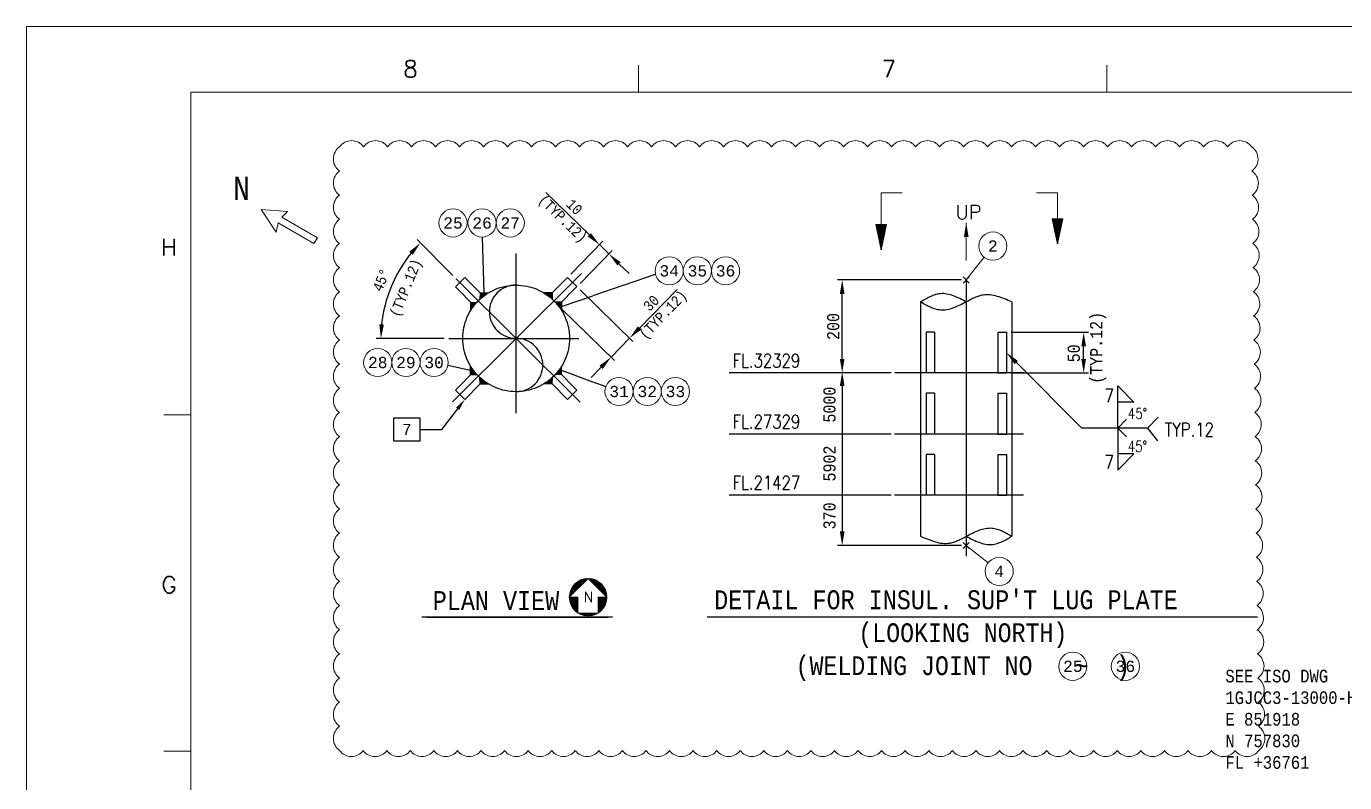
# Model space of a CAD drawing. Extents: x 0 to 841, y 0 to 594.
# Drawn here: x 0 to 280.7, y 432.9 to 594 of the extents above; entities that cross this region are included whole.
import ezdxf
from ezdxf.enums import TextEntityAlignment as Align

# ---------------------------------------------------------------- set-up
doc = ezdxf.new("R2010")
doc.units = 0
doc.header["$LTSCALE"] = 7
doc.header["$MEASUREMENT"] = 0
for name, pattern in [('CENTER', [50.800000000000004, 31.75, -6.35, 6.35, -6.35]), ('CONT', [1, 1, 0]), ('PHANTOM', [63.50000000000001, 31.75, -6.35, 6.35, -6.35, 6.35, -6.35])]:
    doc.linetypes.add(name, pattern=pattern)
for name, color, linetype in [('3', 7, 'Continuous'), ('4', 7, 'Continuous'), ('42', 7, 'Continuous'), ('SUPT', 4, 'Continuous'), ('TITLE BLOCK', 7, 'Continuous')]:
    doc.layers.add(name, color=color, linetype=linetype)
doc.styles.add('MARKING', font='monotxt.shx', dxfattribs={"width": 0.85, "height": 2.6})
doc.styles.add('ROMANS', font='romans.shx')
doc.styles.get("Standard").update_dxf_attribs({"font": 'txt.shx'})
doc.styles.add('TXT', font='monotxt.shx')

# ---------------------------------------------------------------- blocks, each defined once
blk = doc.blocks.new('A$C4F896684')
at = {"layer": '4', "color": 2, "linetype": 'Continuous'}
for p, q in [((-1.134000000000015, 0), (1.818989403545856e-12, -5.354999999999563)), ((-1.134000000000015, 0), (1.134000000000015, 0)), ((-1.114078719600002, 0), (0.7410990131993458, -1.855177732799348)), ((-0.6350572368010035, 0), (-1.046833603200866, -0.4117455971972959)), ((-0.3855796812003973, 0), (-1.003213486799723, -0.6176030363967584)), ((-0.1361636640012875, 0), (-0.9596548835997964, -0.8234912195985089)), ((0.1133138663990394, 0), (-0.9160347671986528, -1.029348633597692)), ((0.3627913967993663, 0), (-0.8724146508011472, -1.235236816799443)), ((-0.8646011639993958, 0), (0.7847191296004894, -1.649320318800164)), ((0.6122689523999725, 0), (-0.8288560476012208, -1.441094230798626)), ((0.8617464828002994, 0), (-0.7852359312000772, -1.646951669998089)), ((1.111224013200626, 0), (-0.7416158147989336, -1.852839853199839)), ((-0.6151236335990689, 0), (0.828339246001633, -1.443432135598414)), ((-0.3656461031987419, 0), (0.8718978492015594, -1.237574696398951)), ((-0.1161685475981358, 0), (0.9155179655990651, -1.031717282399768)), ((1.818989403545856e-12, -5.354999999999563), (1.134000000000015, 0)), ((0.133247469600974, 0), (0.9591380820002087, -0.8258290991980175)), ((0.3827250000013009, 0), (1.002696685200135, -0.6199716851988342)), ((0.6322025304016279, 0), (1.046316801601279, -0.4140835019970837)), ((0.881680085998596, 0), (1.089875379600926, -0.2082260627976211)), ((1.131157616398923, 0), (1.13349549600207, -0.002337879599508597)), ((-1.072365814799923, -0.2911904351967678), (0.6975404351996985, -2.06106591599746)), ((-1.00530526320108, -0.6076670039983583), (0.653920318798555, -2.266923330000282)), ((-0.938306250000096, -0.9241743167985987), (0.6103617155986285, -2.472811513198394)), ((-0.8713072367991117, -1.240650885600189), (0.5667415992011229, -2.678668952397857)), ((-0.804246685200269, -1.557127429197863), (0.5231214827999793, -2.884557135599607)), ((-0.7372476467990055, -1.873634767198382), (0.4795628796000528, -3.09041454959879)), ((1.073079504001726, -0.2875605515982897), (-0.6980572367992863, -2.058697267199022)), ((-0.6702486335980211, -2.190111335999973), (0.4359427631989092, -3.296271963597974)), ((1.006080465600462, -0.6040678643985302), (-0.6544371203981427, -2.264585450397135)), ((0.9390814523994777, -0.9205444332001207), (-0.6108785171982163, -2.470442864399956)), ((-0.6031880819991784, -2.506587879597646), (0.392384185199262, -3.502160146799724)), ((0.872020900800635, -1.237021001998073), (-0.5672584008007107, -2.676331047598069)), ((0.8050218875996507, -1.553528314798314), (-0.5236382843995671, -2.882188486797531)), ((0.7379613360008079, -1.870004883599904), (-0.4800796811996406, -3.088076669999282)), ((0.6709622975995444, -2.186481452397857), (-0.436459564798497, -3.293934083998465)), ((0.6039632843985601, -2.502988765198097), (-0.3929009867988498, -3.499791497997649)), ((-0.5361890687981941, -2.823095217598166), (0.3487640688017564, -3.708017585999187)), ((-0.4691285171993513, -3.139571786399756), (0.3051439524006128, -3.913905769197299)), ((-0.402129503998367, -3.456079099199997), (0.2615853492006863, -4.119763183200121)), ((0.5369027327997173, -2.819465333999688), (-0.3492808704013441, -3.705679681199399)), ((-0.3351304656007414, -3.772555667997949), (0.2179652327995427, -4.325651366398233)), ((0.469903719598733, -3.135972646799928), (-0.3056607540002005, -3.911537120398862)), ((-0.2680699139982607, -4.08903223679954), (0.1743451164020371, -4.531508780397417)), ((0.4029046812011075, -3.452449215597881), (-0.2621021508002741, -4.117425303596974)), ((0.3358441295986268, -3.768925784399471), (-0.2184820343991305, -4.323282717599795)), ((-0.2010709008009144, -4.40553954959978), (0.1307865132021107, -4.737396963599167)), ((0.2688451164012804, -4.085433097199711), (-0.1748619179979869, -4.529170900797908)), ((-0.1340718623996509, -4.722016118397732), (0.08716639680096705, -4.94325440279863)), ((0.2018461032002961, -4.401909665997664), (-0.1313033147980605, -4.735028314797091)), ((0.1347855516014533, -4.718417003998184), (-0.08768319840055483, -4.940916497998842)), ((-0.06701133600108733, -5.038492687199323), (0.04360781880131981, -5.149111816797813)), ((0.0677865132001898, -5.034893547599495), (-0.04412462040090759, -5.146773937198304)), ((0.0007259868016262772, -5.351370116397447), (-0.0005045039997639833, -5.352631351197488))]:
    blk.add_line(p, q, dxfattribs=at)
blk = doc.blocks.new('*X42')
at = {"color": 0}
for p, q in [((263.8050758122452, 168.3456603520613), (270.1174936479387, 174.6580781877547)), ((263.8466592205814, 168.9175738462874), (269.5455801537127, 174.6164947794187)), ((263.9537444859906, 169.5549891975865), (268.9081648024135, 174.5094095140094)), ((264.1625196780138, 170.2940944754996), (268.1690595245005, 174.3006343219863)), ((264.5781323644721, 171.2400372478478), (267.2231167521521, 173.8850216355278)), ((270.302444, 174.3126984539262), (270.6416012361012, 174.6518556900273)), ((270.302444, 173.7823683680363), (271.1281295345378, 174.608053902574)), ((270.302444, 173.2520382821464), (271.5836054469107, 174.5331997290571)), ((270.302444, 172.7217081962565), (272.0124741729613, 174.4317383692178)), ((270.302444, 172.1913781103665), (272.417900262177, 174.3068343725435)), ((270.302444, 171.6610480244766), (272.8022053905567, 174.1608094150333)), ((270.8324360614133, 171.66071), (273.1671254459034, 173.9953993844901)), ((271.3627661473032, 171.66071), (273.5139697611661, 173.8119136138629)), ((271.8930962331931, 171.66071), (273.8437236057176, 173.6113373725244)), ((272.423426319083, 171.66071), (274.1571157852334, 173.3943994661504)), ((272.9537564049729, 171.66071), (274.4546635792483, 173.1616171742753)), ((273.4840864908629, 171.66071), (274.7367020986049, 172.913325607742)), ((274.0144165767528, 171.66071), (275.0034022041411, 172.6496956273884)), ((274.5447466626426, 171.66071), (275.2547793146646, 172.370742652022)), ((275.0750767485326, 171.66071), (275.4906941909881, 172.0763274424555)), ((275.6054068344225, 171.66071), (275.7108457908627, 171.7661489564402)), ((275.7796700000001, 171.3046430796876), (275.9147553189831, 171.4397283986707)), ((275.7796700000001, 170.7743129937977), (276.1017394263209, 171.0963824201186)), ((275.7796700000001, 170.2439829079078), (276.2708688486898, 170.7351817565976)), ((275.7796700000001, 169.7136528220179), (276.4209061233979, 170.3548889454158)), ((275.7796700000001, 169.183322736128), (276.5502114472327, 169.9538641833607)), ((275.7796700000001, 168.6529926502381), (276.6565972969092, 169.5299199471473)), ((275.7796700000001, 168.1226625643482), (276.7370957752468, 169.0800883395949)), ((263.8112983099727, 167.8215527638989), (263.9764512596518, 167.986705713578)), ((263.855100097426, 167.3350244654623), (264.2416162821995, 167.7215406502357)), ((263.929954270943, 166.8795485530893), (264.5067813047471, 167.4563755868934)), ((264.0314156307822, 166.4506798270386), (264.7719463272948, 167.1912105235512)), ((264.1563196274565, 166.045253737823), (265.0371113498424, 166.9260454602089)), ((264.3023445849668, 165.6609486094434), (265.3022763723901, 166.6608803968667)), ((264.4677546155099, 165.2960285540966), (265.5674413949377, 166.3957153335244)), ((264.6512403861372, 164.949184238834), (265.8326064174854, 166.1305502701821)), ((264.8518166274756, 164.6194303942825), (266.097771440033, 165.8653852068399)), ((265.0687545338496, 164.3060382147665), (266.3629364625806, 165.6002201434976)), ((265.3015368257247, 164.0084904207517), (266.6281014851283, 165.3350550801553)), ((265.549828392258, 163.7264519013951), (266.8932665076759, 165.0698900168131)), ((265.8134583726117, 163.4597517958589), (267.1584315302236, 164.8047249534708)), ((266.092411347978, 163.2083746853354), (267.4235965527712, 164.5395598901285)), ((270.302444, 164.2364268220179), (270.7267271779821, 164.66071)), ((270.302444, 163.706096736128), (271.257057263872, 164.66071)), ((270.302444, 163.1757666502381), (271.787387349762, 164.66071)), ((270.302444, 162.6454365643482), (272.3177174356518, 164.66071)), ((270.302444, 162.1151064784582), (272.8480475215418, 164.66071)), ((270.3788264131575, 161.6611588057258), (273.3783776074317, 164.66071)), ((270.94005632516, 161.6920586318384), (273.9087076933216, 164.66071)), ((271.5623021346564, 161.7839743554449), (274.4390377792115, 164.66071)), ((272.2763233564467, 161.9676654913453), (274.9693678651014, 164.66071)), ((273.1629703646577, 162.3239824136664), (275.4996979509913, 164.66071)), ((275.7796700000001, 167.5923324784582), (276.787567166284, 168.6002296447422)), ((275.7796700000001, 167.0620023925683), (276.8019951942742, 168.0843275868425)), ((275.7796700000001, 166.5316723066784), (276.7710953681617, 167.5230976748401)), ((275.7796700000001, 166.0013422207885), (276.6791796445552, 166.9008518653437)), ((275.7796700000001, 165.4710121348986), (276.4954885086547, 166.1868306435533)), ((275.7796700000001, 164.9406820490087), (276.1391715863336, 165.3001836353423)), ((266.3868265575445, 162.9724598090119), (267.6887615753189, 164.2743948267863)), ((266.6970050435599, 162.7523082091374), (267.9539265978665, 164.009229763444)), ((267.0234256013293, 162.5483986810169), (268.2190916204142, 163.7440647001017)), ((267.3667715798814, 162.3614145736791), (268.4842566429618, 163.4788996367595)), ((267.7279722434024, 162.1922851513102), (268.7494216655094, 163.2137345734172)), ((268.1082650545841, 162.042247876602), (269.0145866880571, 162.9485695100749)), ((268.5092898166394, 161.9129425527673), (269.2797517106047, 162.6834044467327)), ((268.9332340528528, 161.8065567030908), (269.5449167331524, 162.4182393833904)), ((269.3830656604051, 161.7260582247532), (269.8100817557, 162.1530743200482)), ((269.8629243552577, 161.675586833716), (270.0752467782477, 161.8879092567059))]:
    blk.add_line(p, q, dxfattribs=at)

msp = doc.modelspace()

# ---------------------------------------------------------------- hatches: boundary and pattern name
at = {"layer": 'SUPT', "linetype": 'PHANTOM'}
for points in [[(96.59660903543744, 537.2218437296733), (98.35939947832566, 537.2230146030188, 0.05923726696738117), (96.25427205137629, 535.5627518747683), (96.57838254147526, 535.8873396031511)], [(111.9686865268229, 537.2320541071372), (110.2058960839337, 537.2308832337901, -0.05923726696738117), (112.3132271980464, 535.5734184872554), (111.9886858014967, 535.8975753707762)], [(94.5956856972686, 535.2179741208554), (94.59710854476606, 533.4551838633422, -0.05923726696738117), (96.25427205138811, 535.5627518747776), (95.93016156129005, 535.2381641463949)], [(113.9722701021689, 535.2308443552688), (113.9731890013406, 533.468053763025, 0.05923726696738117), (112.3132271980346, 535.5734184872647), (112.6377685945851, 535.2492616037439)], [(94.6058942351562, 519.848666171288), (94.60497533598453, 521.611456763532, 0.05923726696738117), (96.26493713929057, 519.5060920392923), (95.94039574274365, 519.8302489228138)], [(96.60947781050226, 517.84745641942), (98.37226825339138, 517.8486272927669, -0.05923726696738117), (96.26493713928147, 519.5060920393018), (96.5894785358293, 519.1819351557804)]]:
    msp.add_hatch(color=1, dxfattribs=at).paths.add_polyline_path(points)
at = {"layer": 'SUPT'}
for points in [[(111.9815553018913, 517.8576667968839), (110.2187648590022, 517.8564959235384, 0.05923726696738117), (112.3238922859516, 519.5167586517889), (111.9997817958526, 519.1921709234055)], [(113.9824786400592, 519.8615364057016), (113.9810557925618, 521.6243266632148, -0.05923726696738117), (112.3238922859397, 519.5167586517794), (112.6480027760387, 519.8413463801628)]]:
    msp.add_hatch(color=1, dxfattribs=at).paths.add_polyline_path(points)

# ---------------------------------------------------------------- linework, layer by layer
at = {"color": 2}
for p, q in [((117.9418824562164, 537.8533795046526), (129.1677232204804, 526.8959740332114)), ((130.5476094934531, 529.7413059775829), (138.59200424819, 537.9827728829489)), ((113.9628693329211, 533.8181987315704), (125.2093592963008, 522.8406378301595)), ((124.4937483402861, 523.5391369064885), (128.4521122644662, 527.5944731095403)), ((122.3982511112997, 521.3923040384459), (120.3027538823127, 519.2454711704031))]:
    msp.add_line(p, q, dxfattribs=at)
at = {"color": 2, "linetype": 'Continuous'}
msp.add_lwpolyline([(78.24514193747194, 505.6557569035326), (78.24514193747194, 510.6163868247922), (83.7727009925913, 510.6163868247922), (83.7727009925913, 505.6557569035326), (78.24514193747194, 505.6557569035326)], dxfattribs=at)
at = {"color": 2}
for points in [[(130.1898040154458, 530.0905555157474), (130.9054149714599, 529.3920564394186), (128.4521122644662, 527.5944731095403)], [(122.0404456332923, 521.7415535766102), (122.7560565893065, 521.0430545002814), (124.4937483402861, 523.5391369064885)]]:
    msp.add_solid(points, dxfattribs=at)
at = {"layer": '4', "color": 2, "linetype": 'Continuous', "lineweight": 0}
msp.add_lwpolyline([(49.9875, 554.9875000000001), (53.1875, 550.1875), (53.58750000000001, 552.1875), (61.1875, 547.7875), (61.9875, 548.9875000000001), (54.3875, 553.3875), (55.58750000000001, 554.5875), (49.9875, 554.9875000000001)], dxfattribs=at)
at = {"layer": '42', "color": 3, "linetype": 'Continuous', "lineweight": 0}
for p, q in [((130.35, 580), (130.35, 585.725)), ((230.0875, 585.725), (230.0875, 580)), ((35, 511.275), (29.275, 511.275)), ((35, 439.6625), (29.275, 439.6625))]:
    msp.add_line(p, q, dxfattribs=at)
for points in [[(0, 0), (841, 0), (841, 594), (0, 594)], [(35, 580), (827, 580), (827, 14), (35, 14)]]:
    msp.add_lwpolyline(points, close=True, dxfattribs=at)
at = {"layer": 'SUPT', "color": 2}
for p, q in [((119.8779391654131, 549.6016583628259), (110.6080928971743, 558.6498415993428)), ((90.83567436925404, 540.9574666006442), (83.19088290329518, 548.5819738373268)), ((115.9146714475298, 541.246374872391), (122.7232711097847, 548.2217720898532)), ((124.0432948110926, 545.5359058102183), (122.0247720334557, 547.506161133839)), ((117.9247705765308, 539.2674895369958), (124.7417938874216, 546.2515167662325)), ((126.1901276791356, 543.4404085812318), (128.3369605471782, 541.3449113522449)), ((199.1316738506603, 539.9962484738022), (172.7208957472338, 539.9962484738022)), ((173.7208957472338, 523.1762838307815), (173.7208957472338, 536.9962484738022)), ((209.6816893417136, 528.8417547760288), (226.1362265256337, 528.8417547760288)), ((88.9879923374803, 527.5295920369447), (74.49128723297389, 527.5199630956927)), ((225.1362265256337, 523.1762838307815), (225.1362265256337, 525.8417547760288)), ((173.7208957472338, 520.1762838307815), (149.6795130857852, 520.1762838307815)), ((184.1763233428226, 520.1762838307815), (172.2208957472338, 520.1762838307815)), ((184.1763233428226, 520.1762838307815), (172.7208957472338, 520.1762838307815)), ((209.6816893417136, 520.1762838307815), (226.1362265256337, 520.1762838307815)), ((173.720895747234, 517.3937539764476), (173.720895747234, 486.418691667481)), ((232.3863323805547, 508.4499190846228), (232.3863323805547, 517.4081000977512)), ((235.81653618141, 513.9778962968985), (232.3863323805548, 517.4081000977512)), ((83.7727009925913, 508.1360718641624), (88.40657935091957, 508.1360718641624)), ((234.2948553829101, 510.3584420869768), (232.3863323805547, 508.4499190846228)), ((232.3863323805547, 508.4499190846228), (232.3863323805547, 499.4917380714944)), ((234.2948553829101, 506.5413960822689), (232.3863323805547, 508.4499190846228)), ((173.7208957472338, 507.1762838307815), (149.6795130857852, 507.1762838307815)), ((184.1763233428226, 507.1762838307815), (172.2208957472338, 507.1762838307815)), ((235.81653618141, 502.9219418723471), (232.3863323805548, 499.4917380714944)), ((173.7208957472338, 494.1762838307815), (149.6795130857852, 494.1762838307815)), ((184.1763233428226, 494.1762838307815), (172.2208957472338, 494.1762838307815)), ((199.1316738506603, 483.418691667481), (172.720895747234, 483.418691667481)), ((124.817350903352, 468.1877168389294), (84.20169116210735, 468.1877168389294)), ((85.27446808120084, 468.1877168389294), (123.7445739842585, 468.1877168389294)), ((262.1804008850838, 468.1877168389294), (144.9684682955755, 468.1877168389294))]:
    msp.add_line(p, q, dxfattribs=at)
at = {"layer": 'SUPT', "color": 2, "linetype": 'PHANTOM', "lineweight": 0}
for p, q in [((182.0275306760259, 558.5270517976061), (182.0275306760259, 547.6776744536352)), ((186.5175962052918, 558.5270517976061), (182.0275306760259, 558.5270517976061)), ((219.5585663040975, 558.5270517976061), (215.068500774828, 558.5270517976061)), ((219.5585663040975, 558.5270517976061), (219.5585663040975, 548.9376744536372)), ((200.1316738506603, 552.1636294848955), (200.1316738506603, 544.1532567202636)), ((200.1316738506603, 539.9962484738022), (203.9464201022138, 544.8462129490978)), ((200.7881877451146, 540.652762368257), (199.475159956206, 539.3397345793475)), ((199.475159956206, 540.652762368257), (200.7881877451146, 539.3397345793475)), ((200.7881877451146, 482.7621777730262), (199.475159956206, 484.0752055619357)), ((199.475159956206, 482.7621777730262), (200.7881877451146, 484.0752055619357)), ((200.1316738506603, 483.418691667481), (204.7949588055717, 479.7667459596298))]:
    msp.add_line(p, q, dxfattribs=at)
at = {"layer": 'SUPT', "color": 2, "linetype": 'PHANTOM'}
msp.add_line((97.47800425687882, 537.2224291663483), (97.12513551023375, 549.1272502550764), dxfattribs=at)
at = {"layer": 'SUPT', "color": 1, "linetype": 'CENTER'}
for p, q in [((104.2996378832474, 511.6477607577964), (104.2770924717985, 545.5906598423326)), ((90.76229713321635, 513.9969248333593), (118.1872847411748, 541.3434502573286)), ((200.1316738506603, 539.9398617208905), (200.1316738506603, 481.1768622478487)), ((89.98799211688919, 527.5302562526447), (117.6320156973222, 527.5486178511671)), ((212.3457478493511, 520.1762838307815), (184.8648892088586, 520.1762838307815)), ((212.3457478493511, 507.1762838307815), (184.8648892088586, 507.1762838307815)), ((212.3457478493511, 494.1762838307815), (184.8648892088586, 494.1762838307815))]:
    msp.add_line(p, q, dxfattribs=at)
at = {"layer": 'SUPT', "color": 1, "linetype": 'PHANTOM'}
for p, q in [((91.35779504288774, 538.5549705491253), (93.34312614517029, 540.5178755272175)), ((117.9345100517518, 513.9305333367486), (91.54371986915856, 540.2512997860281)), ((93.34312614517029, 540.5178755272175), (96.59660903543744, 537.2218437296733)), ((115.2177879951611, 540.5324050242557), (111.9686865268229, 537.2320541071372)), ((117.2057249296892, 538.5721391537559), (115.2177879951611, 540.5324050242557)), ((95.3216454773007, 534.5047913317467), (91.35779504288774, 538.5549705491253)), ((96.59660903543744, 537.2218437296733), (96.57838254147526, 535.8873396031511)), ((96.59660903543744, 537.2218437296733), (98.35939947832566, 537.2230146030188)), ((111.9686865268229, 537.2320541071372), (110.2058960839337, 537.2308832337901)), ((111.9686865268229, 537.2320541071372), (111.9886858014967, 535.8975753707762)), ((113.247258376901, 534.5166978078933), (117.2057249296892, 538.5721391537559)), ((94.5956856972686, 535.2179741208554), (95.93016156129005, 535.2381641463949)), ((94.5956856972686, 535.2179741208554), (94.59710854476606, 533.4551838633422)), ((96.25427205138539, 535.5627518747731), (95.93016156129005, 535.2381641463949)), ((96.25427205138539, 535.5627518747731), (96.57838254147526, 535.8873396031511)), ((112.3132271980382, 535.5734184872601), (111.9886858014967, 535.8975753707762)), ((112.3132271980382, 535.5734184872601), (112.6377685945851, 535.2492616037439)), ((113.9722701021689, 535.2308443552688), (112.6377685945851, 535.2492616037439)), ((113.9722701021689, 535.2308443552688), (113.9731890013406, 533.468053763025)), ((190.4151632747999, 535.3141671502023), (190.4151632747999, 485.3980003033496)), ((209.8481844265207, 535.3141671502023), (209.8481844265207, 485.3980003033496)), ((191.5816583596061, 528.8417547760288), (191.5816583596061, 520.1762838307815)), ((193.4066664612729, 528.8417547760288), (191.5816583596061, 528.8417547760288)), ((193.4066664612729, 528.8417547760288), (193.4066664612729, 520.1762838307815)), ((206.8566812400468, 528.8417547760288), (206.8566812400468, 520.1762838307815)), ((206.8566812400468, 528.8417547760288), (208.6816893417136, 528.8417547760288)), ((208.6816893417136, 528.8417547760288), (208.6816893417136, 520.1762838307815)), ((95.33090596041137, 520.5628127186603), (91.37243940761408, 516.5073713728068)), ((94.6058942351562, 519.848666171288), (94.60497533598453, 521.611456763532)), ((94.6058942351562, 519.848666171288), (95.94039574274365, 519.8302489228138)), ((96.2649371392842, 519.5060920392973), (95.94039574274365, 519.8302489228138)), ((96.2649371392842, 519.5060920392973), (96.5894785358293, 519.1819351557813)), ((193.4066664612729, 520.1762838307815), (191.5816583596061, 520.1762838307815)), ((206.8566812400468, 520.1762838307815), (208.6816893417136, 520.1762838307815)), ((91.37243940761408, 516.5073713728068), (93.36037634213761, 514.5471055023024)), ((93.36037634213761, 514.5471055023024), (96.60947781048407, 517.8474564194137)), ((96.60947781050226, 517.84745641942), (96.5894785358293, 519.1819351557804)), ((96.60947781050226, 517.84745641942), (98.37226825339138, 517.8486272927669)), ((191.5816583596061, 515.8417547760288), (191.5816583596061, 507.1762838307815)), ((193.4066664612729, 515.8417547760288), (191.5816583596061, 515.8417547760288)), ((193.4066664612729, 515.8417547760288), (193.4066664612729, 507.1762838307815)), ((206.8566812400468, 515.8417547760288), (206.8566812400468, 507.1762838307815)), ((206.8566812400468, 515.8417547760288), (208.6816893417136, 515.8417547760288)), ((208.6816893417136, 515.8417547760288), (208.6816893417136, 507.1762838307815)), ((193.4066664612729, 507.1762838307815), (191.5816583596061, 507.1762838307815)), ((206.8566812400468, 507.1762838307815), (208.6816893417136, 507.1762838307815)), ((191.5816583596061, 502.8417547760288), (191.5816583596061, 494.1762838307815)), ((193.4066664612729, 502.8417547760288), (191.5816583596061, 502.8417547760288)), ((193.4066664612729, 502.8417547760288), (193.4066664612729, 494.1762838307815)), ((206.8566812400468, 502.8417547760288), (206.8566812400468, 494.1762838307815)), ((206.8566812400468, 502.8417547760288), (208.6816893417136, 502.8417547760288)), ((208.6816893417136, 502.8417547760288), (208.6816893417136, 494.1762838307815)), ((193.4066664612729, 494.1762838307815), (191.5816583596061, 494.1762838307815)), ((206.8566812400468, 494.1762838307815), (208.6816893417136, 494.1762838307815))]:
    msp.add_line(p, q, dxfattribs=at)
at = {"layer": 'SUPT', "color": 2, "linetype": 'CONT'}
for p, q in [((113.9727295517548, 534.3494490591468), (133.9686939884929, 541.2316870518225)), ((94.60543478557037, 520.7300614674102), (89.75287791347881, 521.7744249757627)), ((113.9817672163105, 520.7429315344582), (123.3927934106557, 517.2708935513931))]:
    msp.add_line(p, q, dxfattribs=at)
at = {"layer": 'SUPT', "color": 1}
for p, q in [((112.3238922859425, 519.5167586517844), (111.9997817958526, 519.1921709234064)), ((112.3238922859425, 519.5167586517844), (112.6480027760387, 519.8413463801628)), ((113.9824786400592, 519.8615364057016), (112.6480027760387, 519.8413463801628)), ((113.9824786400592, 519.8615364057016), (113.9810557925618, 521.6243266632148)), ((111.9815553018913, 517.8576667968839), (110.2187648590022, 517.8564959235384)), ((111.9815553018913, 517.8576667968839), (111.9997817958526, 519.1921709234055))]:
    msp.add_line(p, q, dxfattribs=at)
at = {"layer": 'SUPT', "color": 1, "lineweight": 0, "ltscale": 0.2}
for p, q in [((113.2565188600117, 520.5747191947664), (117.2203692944155, 516.5245399773787)), ((115.2350381921285, 514.5616349992908), (111.9815553018686, 517.8576667968425)), ((117.2203692944155, 516.5245399773787), (115.2350381921285, 514.5616349992908))]:
    msp.add_line(p, q, dxfattribs=at)
at = {"layer": 'SUPT', "color": 2, "linetype": 'Continuous'}
for p, q in [((235.81653618141, 513.9778962968985), (232.3863323805549, 513.9778962968985)), ((238.7409878106685, 508.4499190846228), (224.7407895604959, 508.4499190846228)), ((238.7409878106685, 508.4499190846228), (241.037704943986, 510.7715649235425)), ((238.7409878106685, 508.4499190846228), (240.8800272200563, 505.7300666445095)), ((235.81653618141, 502.9219418723471), (232.3863323805549, 502.9219418723471))]:
    msp.add_line(p, q, dxfattribs=at)
at = {"layer": 'SUPT', "color": 2, "lineweight": 0, "ltscale": 0.2}
for p, q in [((119.6100773612549, 476.4065548069509), (115.6164767468542, 472.4129548069515)), ((119.6100773612549, 476.4065548069509), (123.6036749036554, 472.4129572645517)), ((117.4596761324535, 472.4129554213516), (115.6164761324541, 472.4129554213516)), ((117.4596761324535, 472.4129554213516), (117.4596761324535, 469.0477477669512)), ((121.7604761324544, 472.4129554213516), (121.7604761324544, 469.0477477669512)), ((123.6036761324555, 472.4129554213516), (121.7604761324544, 472.4129554213516)), ((121.7604761324544, 469.0477477669512), (117.4596761324535, 469.0477477669512))]:
    msp.add_line(p, q, dxfattribs=at)
at = {"layer": 'SUPT', "color": 1, "linetype": 'Continuous', "lineweight": 0, "flags": 128}
msp.add_lwpolyline([(260.9111187737282, 568.3305810212203, 0.5205670505517462), (260.9111187737282, 568.3305810212203, 0.5205670505517462), (260.9111187737282, 568.3305810212203, 0.5205670505517462), (255.8004135663168, 568.3305810212203, 0.5205670505517462), (250.6897083589053, 568.3305810212203, 0.5205670505517462), (245.5790031514939, 568.3305810212203, 0.5205670505517462), (240.4682979440824, 568.3305810212203, 0.5205670505517462), (235.3575927366709, 568.3305810212203, 0.5205670505517462), (230.2468875292595, 568.3305810212203, 0.5205670505517462), (225.136182321848, 568.3305810212203, 0.5205670505517462), (220.0254771144366, 568.3305810212203, 0.5205670505517462), (214.9147719070251, 568.3305810212203, 0.5205670505517462), (209.8040666996137, 568.3305810212203, 0.5205670505517462), (204.6933614922022, 568.3305810212203, 0.5205670505517462), (199.5826562847907, 568.3305810212203, 0.5205670505517462), (194.4719510773793, 568.3305810212203, 0.5205670505517462), (189.3612458699678, 568.3305810212203, 0.5205670505517462), (184.2505406625564, 568.3305810212203, 0.5205670505517462), (179.1398354551449, 568.3305810212203, 0.5205670505517462), (174.0291302477335, 568.3305810212203, 0.5205670505517462), (168.918425040322, 568.3305810212203, 0.5205670505517462), (163.8077198329105, 568.3305810212203, 0.5205670505517462), (158.6970146254991, 568.3305810212203, 0.5205670505517462), (153.5863094180876, 568.3305810212203, 0.5205670505517462), (148.4756042106762, 568.3305810212203, 0.5205670505517462), (143.3648990032647, 568.3305810212203, 0.5205670505517462), (138.2541937958533, 568.3305810212203, 0.5205670505517462), (133.1434885884419, 568.3305810212203, 0.5205670505517462), (128.0327833810305, 568.3305810212203, 0.5205670505517462), (122.9220781736191, 568.3305810212203, 0.5205670505517462), (117.8113729662077, 568.3305810212203, 0.5205670505517462), (112.7006677587963, 568.3305810212203, 0.5205670505517462), (107.5899625513849, 568.3305810212203, 0.5205670505517462), (102.4792573439735, 568.3305810212203, 0.5205670505517462), (97.36855213656207, 568.3305810212203, 0.5205670505517462), (92.25784692915067, 568.3305810212203, 0.5205670505517462), (87.14714172173927, 568.3305810212203, 0.5205670505517462), (82.03643651432787, 568.3305810212203, 0.5205670505517462), (76.92573130691648, 568.3305810212203, 0.5205670505517462), (71.81502609950508, 568.3305810212203, 0.5205670505517462), (66.70432089209368, 568.3305810212203, 0.5205670505517462), (66.70432089209368, 568.3305810212203, 0.5205670505517462), (66.70432089209368, 563.1887194954649, 0.5205670505517462), (66.70432089209368, 558.0468579697094, 0.5205670505517462), (66.70432089209368, 552.9049964439541, 0.5205670505517462), (66.70432089209368, 547.7631349181988, 0.5205670505517462), (66.70432089209368, 542.6212733924434, 0.5205670505517462), (66.70432089209368, 537.479411866688, 0.5205670505517462), (66.70432089209368, 532.3375503409326, 0.5205670505517462), (66.70432089209368, 527.1956888151772, 0.5205670505517462), (66.70432089209368, 522.0538272894219, 0.5205670505517462), (66.70432089209368, 516.9119657636664, 0.5205670505517462), (66.70432089209368, 511.770104237911, 0.5205670505517462), (66.70432089209368, 506.6282427121557, 0.5205670505517462), (66.70432089209368, 501.4863811864003, 0.5205670505517462), (66.70432089209368, 496.3445196606449, 0.5205670505517462), (66.70432089209368, 491.2026581348895, 0.5205670505517462), (66.70432089209368, 486.0607966091341, 0.5205670505517462), (66.70432089209368, 480.9189350833788, 0.5205670505517462), (66.70432089209368, 475.7770735576233, 0.5205670505517462), (66.70432089209368, 470.6352120318679, 0.5205670505517462), (66.70432089209368, 465.4933505061126, 0.5205670505517462), (66.70432089209368, 460.3514889803572, 0.5205670505517462), (66.70432089209368, 455.2096274546018, 0.5205670505517462), (66.70432089209368, 450.0677659288464, 0.5205670505517462), (66.70432089209368, 444.925904403091, 0.5205670505517462), (66.70432089209368, 439.7840428773357, 0.5205670505517462), (66.70432089209368, 439.7840428773357, 0.5205670505517462), (71.72248491050601, 439.7840428773357, 0.5205670505517462), (76.74064892891835, 439.7840428773357, 0.5205670505517462), (81.75881294733068, 439.7840428773357, 0.5205670505517462), (86.77697696574302, 439.7840428773357, 0.5205670505517462), (91.79514098415535, 439.7840428773357, 0.5205670505517462), (96.81330500256769, 439.7840428773357, 0.5205670505517462), (101.83146902098, 439.7840428773357, 0.5205670505517462), (106.8496330393924, 439.7840428773357, 0.5205670505517462), (111.8677970578047, 439.7840428773357, 0.5205670505517462), (116.885961076217, 439.7840428773357, 0.5205670505517462), (121.9041250946294, 439.7840428773357, 0.5205670505517462), (126.9222891130417, 439.7840428773357, 0.5205670505517462), (131.940453131454, 439.7840428773357, 0.5205670505517462), (136.9586171498664, 439.7840428773357, 0.5205670505517462), (141.9767811682787, 439.7840428773357, 0.5205670505517462), (146.994945186691, 439.7840428773357, 0.5205670505517462), (152.0131092051034, 439.7840428773357, 0.5205670505517462), (157.0312732235157, 439.7840428773357, 0.5205670505517462), (162.049437241928, 439.7840428773357, 0.5205670505517462), (167.0676012603404, 439.7840428773357, 0.5205670505517462), (172.0857652787527, 439.7840428773357, 0.5205670505517462), (177.1039292971651, 439.7840428773357, 0.5205670505517462), (182.1220933155774, 439.7840428773357, 0.5205670505517462), (187.1402573339897, 439.7840428773357, 0.5205670505517462), (192.1584213524021, 439.7840428773357, 0.5205670505517462), (197.1765853708144, 439.7840428773357, 0.5205670505517462), (202.1947493892267, 439.7840428773357, 0.5205670505517462), (207.2129134076391, 439.7840428773357, 0.5205670505517462), (212.2310774260514, 439.7840428773357, 0.5205670505517462), (217.2492414444637, 439.7840428773357, 0.5205670505517462), (222.2674054628761, 439.7840428773357, 0.5205670505517462), (227.2855694812884, 439.7840428773357, 0.5205670505517462), (232.3037334997007, 439.7840428773357, 0.5205670505517462), (237.3218975181131, 439.7840428773357, 0.5205670505517462), (242.3400615365254, 439.7840428773357, 0.5205670505517462), (247.3582255549377, 439.7840428773357, 0.5205670505517462), (252.3763895733501, 439.7840428773357, 0.5205670505517462), (257.3945535917624, 439.7840428773357, 0.5205670505517462), (262.4127176101748, 439.7840428773357, 0.5205670505517462), (262.3526536567169, 444.925904403091, 0.5205670505517462), (262.292589703259, 450.0677659288464, 0.5205670505517462), (262.2325257498011, 455.2096274546018, 0.5205670505517462), (262.1724617963433, 460.3514889803572, 0.5205670505517462), (262.1123978428854, 465.4933505061126, 0.5205670505517462), (262.0523338894275, 470.6352120318679, 0.5205670505517462), (261.9922699359697, 475.7770735576233, 0.5205670505517462), (261.9322059825118, 480.9189350833788, 0.5205670505517462), (261.8721420290539, 486.0607966091341, 0.5205670505517462), (261.812078075596, 491.2026581348895, 0.5205670505517462), (261.7520141221382, 496.3445196606449, 0.5205670505517462), (261.6919501686803, 501.4863811864003, 0.5205670505517462), (261.6318862152224, 506.6282427121557, 0.5205670505517462), (261.5718222617646, 511.770104237911, 0.5205670505517462), (261.5117583083067, 516.9119657636664, 0.5205670505517462), (261.4516943548488, 522.0538272894219, 0.5205670505517462), (261.391630401391, 527.1956888151772, 0.5205670505517462), (261.3315664479331, 532.3375503409326, 0.5205670505517462), (261.2715024944752, 537.479411866688, 0.5205670505517462), (261.2114385410173, 542.6212733924434, 0.5205670505517462), (261.1513745875595, 547.7631349181988, 0.5205670505517462), (261.0913106341016, 552.9049964439541, 0.5205670505517462), (261.0312466806437, 558.0468579697094, 0.5205670505517462), (260.9711827271859, 563.1887194954649, 0.5205670505517462), (260.911118773728, 568.3305810212203, 0.5205670505517462)], format="xyb", dxfattribs=at)
at = {"layer": 'SUPT', "color": 2, "linetype": 'Continuous'}
msp.add_lwpolyline([(91.83179305182847, 512.5688655965812), (88.40657935091957, 508.1360718641624)], dxfattribs=at)
at = {"layer": 'SUPT', "color": 2, "linetype": 'Continuous', "lineweight": 0}
for centre in [(90.8431691343796, 552.1259332548591), (97.03625206512896, 552.1259332548591), (103.036252065129, 552.1259332548591), (205.8011049438817, 547.2042087374926), (136.8868454595778, 541.9276698043423), (142.8868454595778, 541.9276698043423), (148.8868454595778, 541.9276698043423), (74.82003276038375, 522.4056296240085), (80.82003276038375, 522.4056296240085), (86.82003276038375, 522.4056296240085), (126.2073550728743, 516.2325089167), (132.2073550728743, 516.2325089167), (138.2073550728743, 516.2325089167), (207.1568791970995, 477.9170616449194), (222.828893888299, 457.7052483863874), (234.0228396543109, 457.7052483863874)]:
    msp.add_circle(centre, 3, dxfattribs=at)
at = {"layer": 'SUPT', "color": 1, "linetype": 'PHANTOM'}
for radius in [11.35458710165335, 11.35458710165334]:
    msp.add_circle((104.2890821686639, 527.5397552632669), radius, dxfattribs=at)
at = {"layer": 'SUPT', "color": 2, "lineweight": 0, "ltscale": 0.2}
msp.add_circle((119.6100761324548, 472.4129554213516), 3.9936, dxfattribs=at)
at = {"layer": 'SUPT', "color": 2}
msp.add_arc((104.2890821686576, 527.539755263279), 28.79780150881854, 141.0475817836943, 174.0665884935916, dxfattribs=at)
at = {"layer": 'SUPT', "color": 1, "linetype": 'PHANTOM'}
for centre, radius, start, end in [((104.2853112211539, 533.2170475617397), 5.67729355081901, 90.03805675912064, 270.0380567590685), ((104.2928531161694, 521.8624629648091), 5.677293550834346, 270.0380567591206, 90.03805675901641)]:
    msp.add_arc(centre, radius, start, end, dxfattribs=at)
for points in [[(200.1316738506594, 535.3141671502023), (198.3385718518457, 536.2621616352995), (194.9640132841196, 537.9732890928759), (191.8126635039435, 536.1311040719712), (190.4151632747999, 535.3141671502023)], [(200.1316738506594, 485.3980003033496), (201.9247758494758, 484.4500058182555), (205.299334417201, 482.7388783606759), (208.450684197378, 484.5810633815806), (209.8481844265207, 485.3980003033496)]]:
    msp.add_open_spline(points, degree=3, knots=[1.177558626842593, 1.177558626842614, 1.177558626842614, 1.177558626842614, 1.843457705413134, 2.374058585253974, 2.374058585253974, 2.374058585253974, 2.374058585253974], dxfattribs=at)
for points in [[(209.8481844265207, 535.3141671502023), (203.7110863415246, 536.7741884170683), (200.1316738506594, 535.3141671502023), (194.6515596486061, 533.5621420011563), (190.4151632747999, 535.3141671502023)], [(190.4151632747999, 485.3980003033496), (196.5522613597969, 483.9379790364835), (200.1316738506594, 485.3980003033496), (205.6117880527163, 487.1500254523987), (209.8481844265207, 485.3980003033496)]]:
    msp.add_spline(points, degree=3, dxfattribs=at)
at = {"layer": 'SUPT', "color": 2, "linetype": 'PHANTOM', "lineweight": 0}
msp.add_solid([(199.6316738506603, 549.1636294848955), (200.6316738506603, 549.1636294848955), (200.1316738506603, 552.1636294848955)], dxfattribs=at)
at = {"layer": 'SUPT', "color": 2}
for points in [[(81.52201096430025, 545.9783709925225), (82.26587764646382, 545.3100429599165), (83.89892840319925, 547.8758070227107)], [(120.2271887035774, 549.9594638408328), (119.5286896272489, 549.2438528848186), (122.0247720334557, 547.506161133839)], [(126.5393772172999, 543.7982140592387), (125.8408781409709, 543.0826031032245), (124.0432948110926, 545.5359058102183)], [(173.2208957472338, 536.9962484738022), (174.2208957472338, 536.9962484738022), (173.7208957472338, 539.9962484738022)], [(76.14489742007817, 530.4909460543815), (75.1462205084228, 530.5423700383376), (75.49128701238232, 527.5206273113924)], [(224.6362265256337, 525.8417547760288), (225.6362265256337, 525.8417547760288), (225.1362265256337, 528.8417547760288)], [(173.2208957472338, 523.1762838307815), (174.2208957472338, 523.1762838307815), (173.7208957472338, 520.1762838307815)], [(224.6362265256337, 523.1762838307815), (225.6362265256337, 523.1762838307815), (225.1362265256337, 520.1762838307815)], [(173.220895747234, 517.3937539764476), (174.220895747234, 517.3937539764476), (173.720895747234, 520.3937539764476)], [(173.220895747234, 486.418691667481), (174.220895747234, 486.418691667481), (173.720895747234, 483.418691667481)]]:
    msp.add_solid(points, dxfattribs=at)
at = {"layer": 'SUPT', "color": 2, "linetype": 'Continuous'}
msp.add_solid([(91.50208640087493, 512.8236294782994), (93.36037634213761, 514.5471055023024), (92.16149970278201, 512.314101714863)], dxfattribs=at)
at = {"layer": 'TITLE BLOCK', "color": 2}
msp.add_line((210.8030096852733, 522.3876989598454), (224.7407895604959, 508.4499190846228), dxfattribs=at)
msp.add_solid([(210.44945629468, 522.034145569252), (211.1565630758664, 522.7412523504387), (208.6816893417136, 524.5090193034049)], dxfattribs=at)

# ---------------------------------------------------------------- block references
at = {"layer": 'SUPT', "color": 2, "linetype": 'PHANTOM', "lineweight": 0}
for p in [(219.5585663040975, 553.0326744536347), (182.028979424701, 551.7839118385588)]:
    msp.add_blockref('A$C4F896684', p, dxfattribs=at)
at = {"layer": 'SUPT', "color": 2, "lineweight": 0, "ltscale": 0.2, "xscale": 0.6143999999999323, "yscale": 0.6143999999999323, "zscale": 0.6143999999999323, "rotation": 270}
msp.add_blockref('*X42', (16.29805564588577, 638.4835861312001), dxfattribs=at)

# ---------------------------------------------------------------- texts
at = {"color": 2, "style": 'MARKING', "width": 0.85}
for s, p in [('(TYP.12)', (229.1135294474509, 517.8794159357477)), ('50', (224.3362265256335, 522.4461432579578))]:
    msp.add_text(s, height=2.6, rotation=90, dxfattribs=at).set_placement(p)
at = {"color": 2, "attachment_point": 5, "style": 'MARKING'}
for s, insert, char_height, rotation in [('{\\A1;(TYP.12)}', (135.785516063828, 532.3872698606749), 2.2002, 45.693291619602874), ('{\\A1;30}', (133.0660513087825, 535.0417060505399), 2.2002, 45.693291619602874), ('{\\A1;200}', (171.8207957472337, 530.0862661522916), 2.6, 90), ('{\\A1;5000}', (171.029420397986, 513.4372246661874), 2.6, 90), ('{\\A1;5902}', (171.029420397986, 500.892559497964), 2.6, 90), ('{\\A1;370}', (171.029420397986, 489.7417460150988), 2.6, 90)]:
    msp.add_mtext(s, dxfattribs=dict(at, insert=insert, char_height=char_height, rotation=rotation))
at = {"layer": '3', "color": 2, "linetype": 'Continuous', "lineweight": 0, "style": 'TXT', "width": 0.8518611111111112}
for s, p in [('SEE ISO DWG', (255.3125576613214, 454.273054633915)), ('1GJCC3-13000-HP-196-010', (255.3125576613214, 449.6730546339151)), ('E 851918', (255.3125576613214, 445.073054633915)), ('N 757830', (255.3125576613214, 440.4730546339151)), ('FL +36761', (255.3125576613214, 435.8730546339149))]:
    msp.add_text(s, height=2.7, dxfattribs=at).set_placement(p)
at = {"layer": '4', "color": 2, "linetype": 'Continuous', "lineweight": 0, "style": 'TXT', "width": 0.8399958000209998}
msp.add_text('N', height=5.000025000000001, dxfattribs=at).set_placement((44, 557))
at = {"layer": '42', "color": 3, "linetype": 'Continuous', "lineweight": 0, "style": 'ROMANS'}
for s, height, width, p in [('8', 3.5763, 1.00142605486117, (81.8125, 584.9375)), ('7', 3.5763, 1.00142605486117, (183.6625, 584.9375)), ('H', 3.571125, 1.00144912317547, (30.375, 546.95)), ('G', 3.571125, 1.00144912317547, (30.375, 475.075))]:
    msp.add_text(s, height=height, dxfattribs=dict(at, width=width)).set_placement(p, align=Align.MIDDLE)
at = {"layer": 'SUPT', "color": 2, "linetype": 'PHANTOM', "lineweight": 0}
msp.add_text('UP', height=3, dxfattribs=at).set_placement((197.8417900875593, 552.9299249796405))
at = {"layer": 'SUPT', "color": 2, "linetype": 'Continuous', "lineweight": 0, "style": 'TXT'}
for s, p in [('25', (90.8431691343796, 552.1259332548591)), ('26', (97.03625206512896, 552.1259332548591)), ('27', (103.036252065129, 552.1259332548591)), ('2', (205.8011049438817, 547.2042087374926)), ('34', (136.8868454595778, 541.9276698043423)), ('35', (142.8868454595778, 541.9276698043423)), ('36', (148.8868454595778, 541.9276698043423)), ('28', (74.82003276038375, 522.4056296240085)), ('29', (80.82003276038375, 522.4056296240085)), ('30', (86.82003276038375, 522.4056296240085)), ('31', (126.2073550728743, 516.2325089167)), ('32', (132.2073550728743, 516.2325089167)), ('33', (138.2073550728743, 516.2325089167)), ('7', (81.00892146503162, 508.1360718641626)), ('4', (207.1568791970995, 477.9170616449194)), ('25', (222.828893888299, 457.7052483863874)), ('36', (234.0228396543109, 457.7052483863874))]:
    msp.add_text(s, height=2.4, dxfattribs=at).set_placement(p, align=Align.MIDDLE_CENTER)
at = {"layer": 'SUPT', "color": 2, "style": 'MARKING', "width": 0.85}
for s, p in [('45%%D', (75.65658823497978, 537.3140709908205)), ('(TYP.12)', (79.28168238665938, 531.9232654049542))]:
    msp.add_text(s, height=2.2002, rotation=67.5570851386414, dxfattribs=at).set_placement(p)
at = {"layer": 'SUPT', "color": 2, "linetype": 'Continuous'}
for s, height, style, width, p in [('FL.32329', 2.903039999999999, 'ROMANS', 0.8, (150.3622076895943, 521.3667140942222)), ('7', 2.903039999999999, 'ROMANS', 0.8, (229.5553552919467, 513.8957941595708)), ('FL.27329', 2.903039999999999, 'ROMANS', 0.8, (150.3622076895943, 508.3667140942222)), ('45%%D', 2.322432, 'ROMANS', 0.8, (234.5282810972294, 510.3815359045025)), ('TYP.12', 2.903039999999999, 'ROMANS', 0.8, (242.4277500325491, 506.666067104181)), ('45%%D', 2.322432, 'ROMANS', 0.8, (234.5065521489849, 503.372306822022)), ('7', 2.903039999999999, 'ROMANS', 0.8, (229.5553552919467, 499.7506717780318)), ('FL.21427', 2.903039999999999, 'ROMANS', 0.8, (150.3622076895943, 495.3667140942222)), ("DETAIL FOR INSUL. SUP'T LUG PLATE", 4.032, 'TXT', 0.8571428571428571, (146.4651910116723, 469.8543236786028))]:
    msp.add_text(s, height=height, dxfattribs=dict(at, style=style, width=width)).set_placement(p)
at = {"layer": 'SUPT', "color": 2, "linetype": 'Continuous', "style": 'TXT', "width": 0.8571428571428571}
msp.add_text('PLAN VIEW', height=4.032, dxfattribs=at).set_placement((100.0031426261446, 471.6960410286753), align=Align.MIDDLE)
at = {"layer": 'SUPT', "color": 2, "lineweight": 0, "ltscale": 0.2, "style": 'ROMANS'}
msp.add_text('N', height=2.1504, rotation=180, dxfattribs=at).set_placement((120.6845151374598, 473.5321676472174))
at = {"layer": 'SUPT', "color": 2, "linetype": 'Continuous', "style": 'TXT', "width": 0.8571428571428571}
for s, p in [('(LOOKING NORTH)', (199.411135888012, 464.8543236786028)), ('(WELDING JOINT NO   ~  )', (199.411135888012, 457.8330986166727))]:
    msp.add_text(s, height=4, dxfattribs=at).set_placement(p, align=Align.MIDDLE_CENTER)
at = {"layer": 'SUPT', "color": 2, "char_height": 2.2002, "attachment_point": 5, "rotation": 315.69329161960286, "style": 'MARKING'}
for s, insert in [('{\\A1;(TYP.12)}', (114.0311658434281, 552.8235254437975)), ('{\\A1;10}', (116.6856020332932, 555.5429901988427))]:
    msp.add_mtext(s, dxfattribs=dict(at, insert=insert))

doc.saveas('drawing.dxf')
